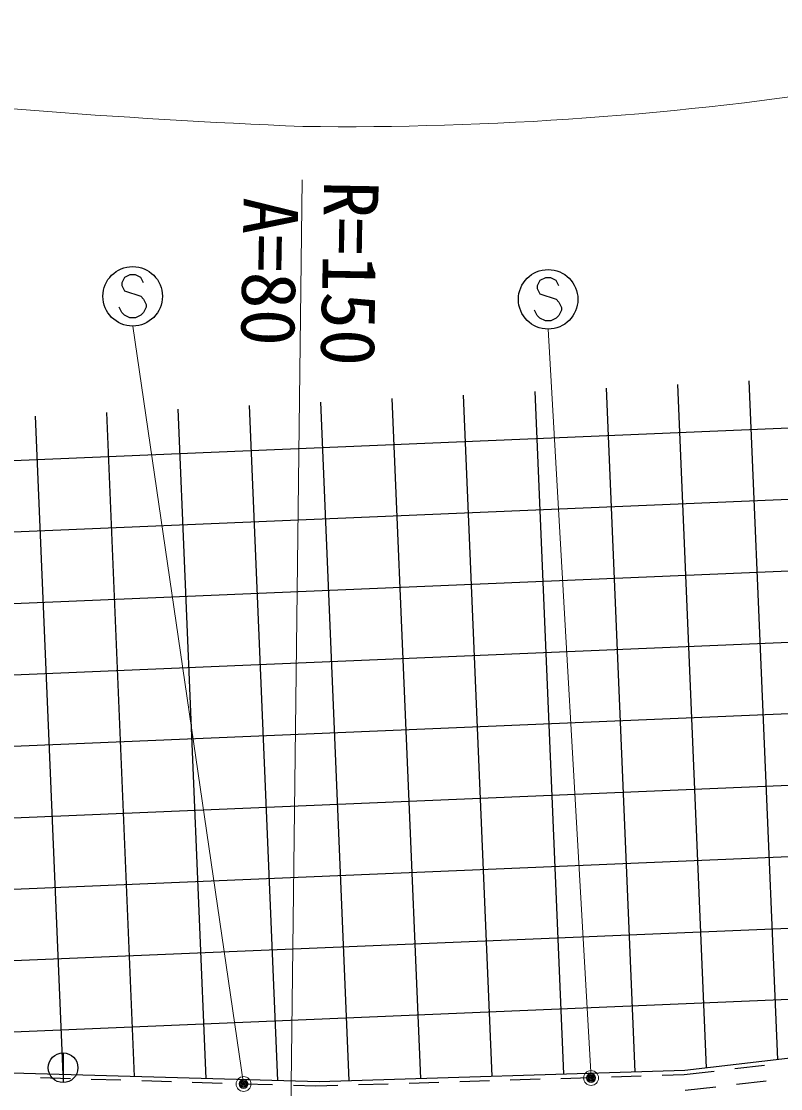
# Model space of a CAD drawing. Units: millimetres, scale not verified. Extents: x 40000 to 680000, y 20000 to 380000.
# Drawn here: x 400818 to 426328, y 283340 to 319217 of the extents above; entities that cross this region are included whole.
import ezdxf
from ezdxf.enums import TextEntityAlignment as Align

# ---------------------------------------------------------------- set-up
doc = ezdxf.new("R2010")
doc.units = ezdxf.units.MM
doc.header["$LTSCALE"] = 1000
doc.header["$PDMODE"] = 32
doc.header["$PDSIZE"] = 500
doc.linetypes.add('CHAIN', pattern=[18.5, 12, -1.5, 3.5, -1.5])
for name, color, linetype, lineweight in [('M-BGD', 7, 'Continuous', 25), ('M-BMK', 2, 'CHAIN', 13), ('M-STR-HTXT', 7, 'Continuous', 13), ('M-STR-STRC', 7, 'Continuous', 25)]:
    doc.layers.add(name, color=color, linetype=linetype, lineweight=lineweight)
doc.styles.add('ＭＳ ゴシック', font='')
doc.styles.get('ＭＳ ゴシック').set_extended_font_data('MS Gothic')

msp = doc.modelspace()

# ---------------------------------------------------------------- linework, layer by layer
at = {"layer": 'M-BGD'}
for p, q in [((425259, 307129), (426219, 284325)), ((418068, 306774), (419033, 283834)), ((420465, 306892), (421433, 283908)), ((422862, 307010), (423829, 284044)), ((411836, 283612), (410876, 306419)), ((414235, 283686), (413274, 306537)), ((416634, 283760), (415671, 306655)), ((404624, 283753), (403685, 306064)), ((407029, 283686), (406082, 306182)), ((409434, 283619), (408479, 306301)), ((397263, 304320), (435658, 305936)), ((402219, 283820), (401288, 305946)), ((395361, 301838), (436586, 303573)), ((393459, 299356), (437514, 301210)), ((391557, 296874), (438442, 298847)), ((389655, 294391), (440395, 296527)), ((389119, 291967), (442552, 294216)), ((388657, 289545), (443705, 291862)), ((388196, 287124), (444033, 289474)), ((444070, 287073), (389502, 284776)), ((402220, 284543), (402220, 283543)), ((423083, 283805), (422342, 283782)), ((424094, 283922), (423083, 283805)), ((425783, 284117), (424790, 284002)), ((402464, 283674), (401465, 283704)), ((404164, 283621), (403164, 283652)), ((405863, 283569), (404863, 283600)), ((407562, 283517), (406562, 283547)), ((409261, 283464), (408262, 283495)), ((410707, 283420), (409961, 283443)), ((411448, 283443), (410707, 283420)), ((413147, 283496), (412147, 283465)), ((414846, 283549), (413846, 283518)), ((416545, 283602), (415546, 283571)), ((418244, 283655), (417245, 283623)), ((419944, 283707), (418944, 283676)), ((421643, 283760), (420643, 283729)), ((424848, 283486), (425842, 283600)), ((423121, 283286), (424153, 283405))]:
    msp.add_line(p, q, dxfattribs=at)
msp.add_lwpolyline([(387777, 284922), (400105, 283879), (410828, 283581), (423114, 283960), (434319, 285278), (444355, 287126)], dxfattribs=at)
msp.add_circle((402220, 284043), 500, dxfattribs=at)
at = {"layer": 'M-BMK'}
msp.add_arc((411641, 428676), 150000, 269.30704, 286.10915, dxfattribs=at)
at = {"layer": 'M-STR-HTXT'}
for p, q in [((409827, 278687), (410253, 313890)), ((404558, 308975), (408283, 283497)), ((418516, 308873), (419960, 283699))]:
    msp.add_line(p, q, dxfattribs=at)
for centre, radius in [((419960, 283699), 150), ((419960, 283699), 120), ((419960, 283699), 90), ((408283, 283497), 150), ((408283, 283497), 120), ((408283, 283497), 90), ((408283, 283497), 60), ((408283, 283497), 30), ((408283, 283497), 20), ((419960, 283699), 60), ((419960, 283699), 30), ((419960, 283699), 20)]:
    msp.add_circle(centre, radius, dxfattribs=at)
for centre, radius, start, end in [((411641, 428676), 113000, 269.30704, 288.60213), ((421288, 578453), 263000, 259.4855, 267.60007)]:
    msp.add_arc(centre, radius, start, end, dxfattribs=at)
for p in [(419960, 283699), (408283, 283497)]:
    msp.add_point(p, dxfattribs=at)
at = {"layer": 'M-STR-STRC'}
for p, q in [((404467, 310702), (404285, 310611)), ((404649, 310702), (404467, 310702)), ((404831, 310611), (404649, 310702)), ((404285, 310611), (404194, 310430)), ((404194, 310430), (404194, 310339)), ((404194, 310339), (404285, 310157)), ((404922, 310430), (404831, 310611)), ((418243, 310509), (418152, 310327)), ((418425, 310600), (418243, 310509)), ((418607, 310600), (418425, 310600)), ((418788, 310509), (418607, 310600)), ((418879, 310327), (418788, 310509)), ((404285, 310157), (404831, 309975)), ((418152, 310327), (418152, 310236)), ((418152, 310236), (418243, 310055)), ((418243, 310055), (418788, 309873)), ((404831, 309975), (404922, 309884)), ((404922, 309884), (405012, 309702)), ((405012, 309702), (405012, 309611)), ((418788, 309873), (418879, 309782)), ((418879, 309782), (418970, 309600)), ((404194, 309430), (404103, 309611)), ((404285, 309339), (404194, 309430)), ((404467, 309248), (404285, 309339)), ((404831, 309339), (404649, 309248)), ((404922, 309430), (404831, 309339)), ((405012, 309611), (404922, 309430)), ((418152, 309327), (418061, 309509)), ((418243, 309236), (418152, 309327)), ((418879, 309327), (418788, 309236)), ((418970, 309509), (418879, 309327)), ((418970, 309600), (418970, 309509)), ((404649, 309248), (404467, 309248)), ((418425, 309146), (418243, 309236)), ((418607, 309146), (418425, 309146)), ((418788, 309236), (418607, 309146))]:
    msp.add_line(p, q, dxfattribs=at)
for centre in [(404558, 309975), (418516, 309873)]:
    msp.add_circle(centre, 1000, dxfattribs=at)

# ---------------------------------------------------------------- texts
at = {"layer": 'M-STR-HTXT', "style": 'ＭＳ ゴシック'}
for s, p in [('R=150', (410441, 313888)), ('A=80', (407739, 313318))]:
    msp.add_text(s, height=1833, rotation=268.989, dxfattribs=at).set_placement(p, align=Align.BOTTOM_LEFT)

doc.saveas('drawing.dxf')
